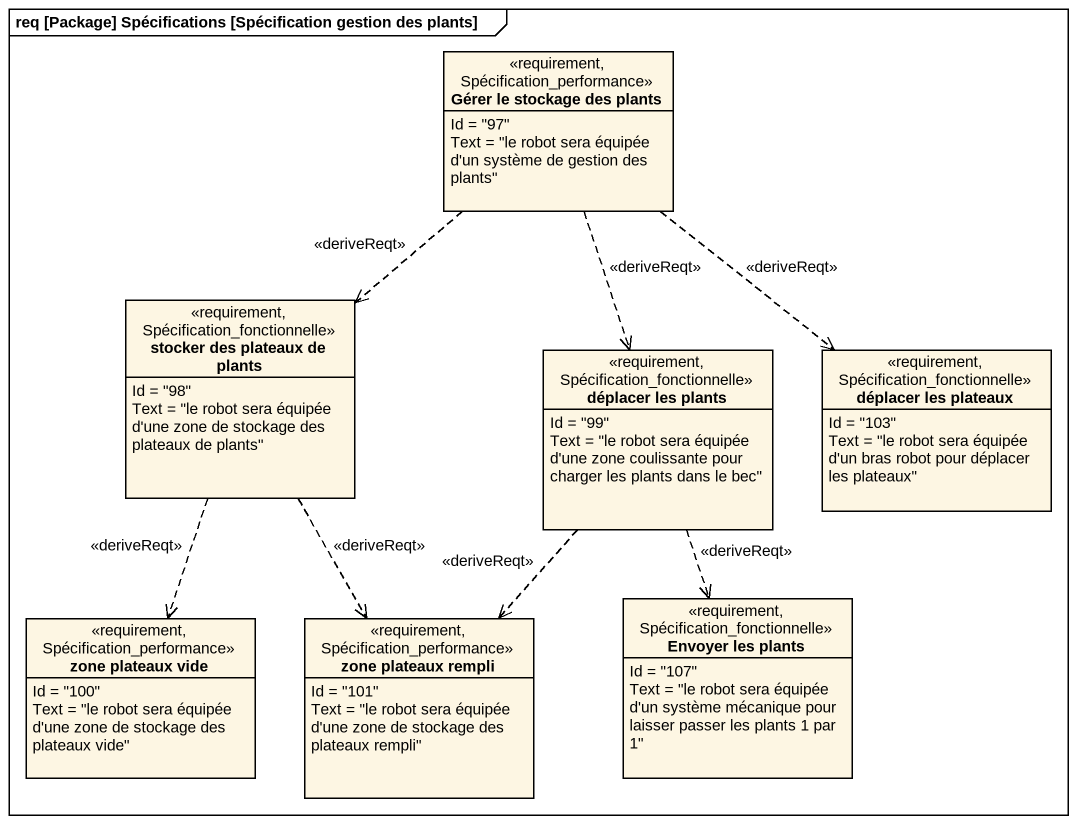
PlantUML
@startuml
mainframe req [Package] Spécifications [Spécification gestion des plants]
hide circle
hide empty members
class "Gérer le stockage des plants" as Gérer_le_stockage_des_plants <<requirement, Spécification_performance>> {
  Id = "97"
  Text = "le robot sera équipée d'un système de gestion des plants"
}
class "stocker des plateaux de plants" as stocker_des_plateaux_de <<requirement, Spécification_fonctionnelle>> {
  Id = "98"
  Text = "le robot sera équipée d'une zone de stockage des plateaux de plants"
}
class "déplacer les plants" as déplacer_les_plants <<requirement, Spécification_fonctionnelle>> {
  Id = "99"
  Text = "le robot sera équipée d'une zone coulissante pour charger les plants dans le bec"
}
class "déplacer les plateaux" as déplacer_les_plateaux <<requirement, Spécification_fonctionnelle>> {
  Id = "103"
  Text = "le robot sera équipée d'un bras robot pour déplacer les plateaux"
}
class "Envoyer les plants" as Envoyer_les_plants <<requirement, Spécification_fonctionnelle>> {
  Id = "107"
  Text = "le robot sera équipée d'un système mécanique pour laisser passer les plants 1 par 1"
}
class "zone plateaux vide" as zone_plateaux_vide <<requirement, Spécification_performance>> {
  Id = "100"
  Text = "le robot sera équipée d'une zone de stockage des plateaux vide"
}
class "zone plateaux rempli" as zone_plateaux_rempli <<requirement, Spécification_performance>> {
  Id = "101"
  Text = "le robot sera équipée d'une zone de stockage des plateaux rempli"
}
Gérer_le_stockage_des_plants ..> stocker_des_plateaux_de : <<deriveReqt>>
Gérer_le_stockage_des_plants ..> déplacer_les_plants : <<deriveReqt>>
Gérer_le_stockage_des_plants ..> déplacer_les_plateaux : <<deriveReqt>>
stocker_des_plateaux_de ..> zone_plateaux_vide : <<deriveReqt>>
stocker_des_plateaux_de ..> zone_plateaux_rempli : <<deriveReqt>>
déplacer_les_plants ..> Envoyer_les_plants : <<deriveReqt>>
déplacer_les_plants ..> zone_plateaux_rempli : <<deriveReqt>>
@enduml
